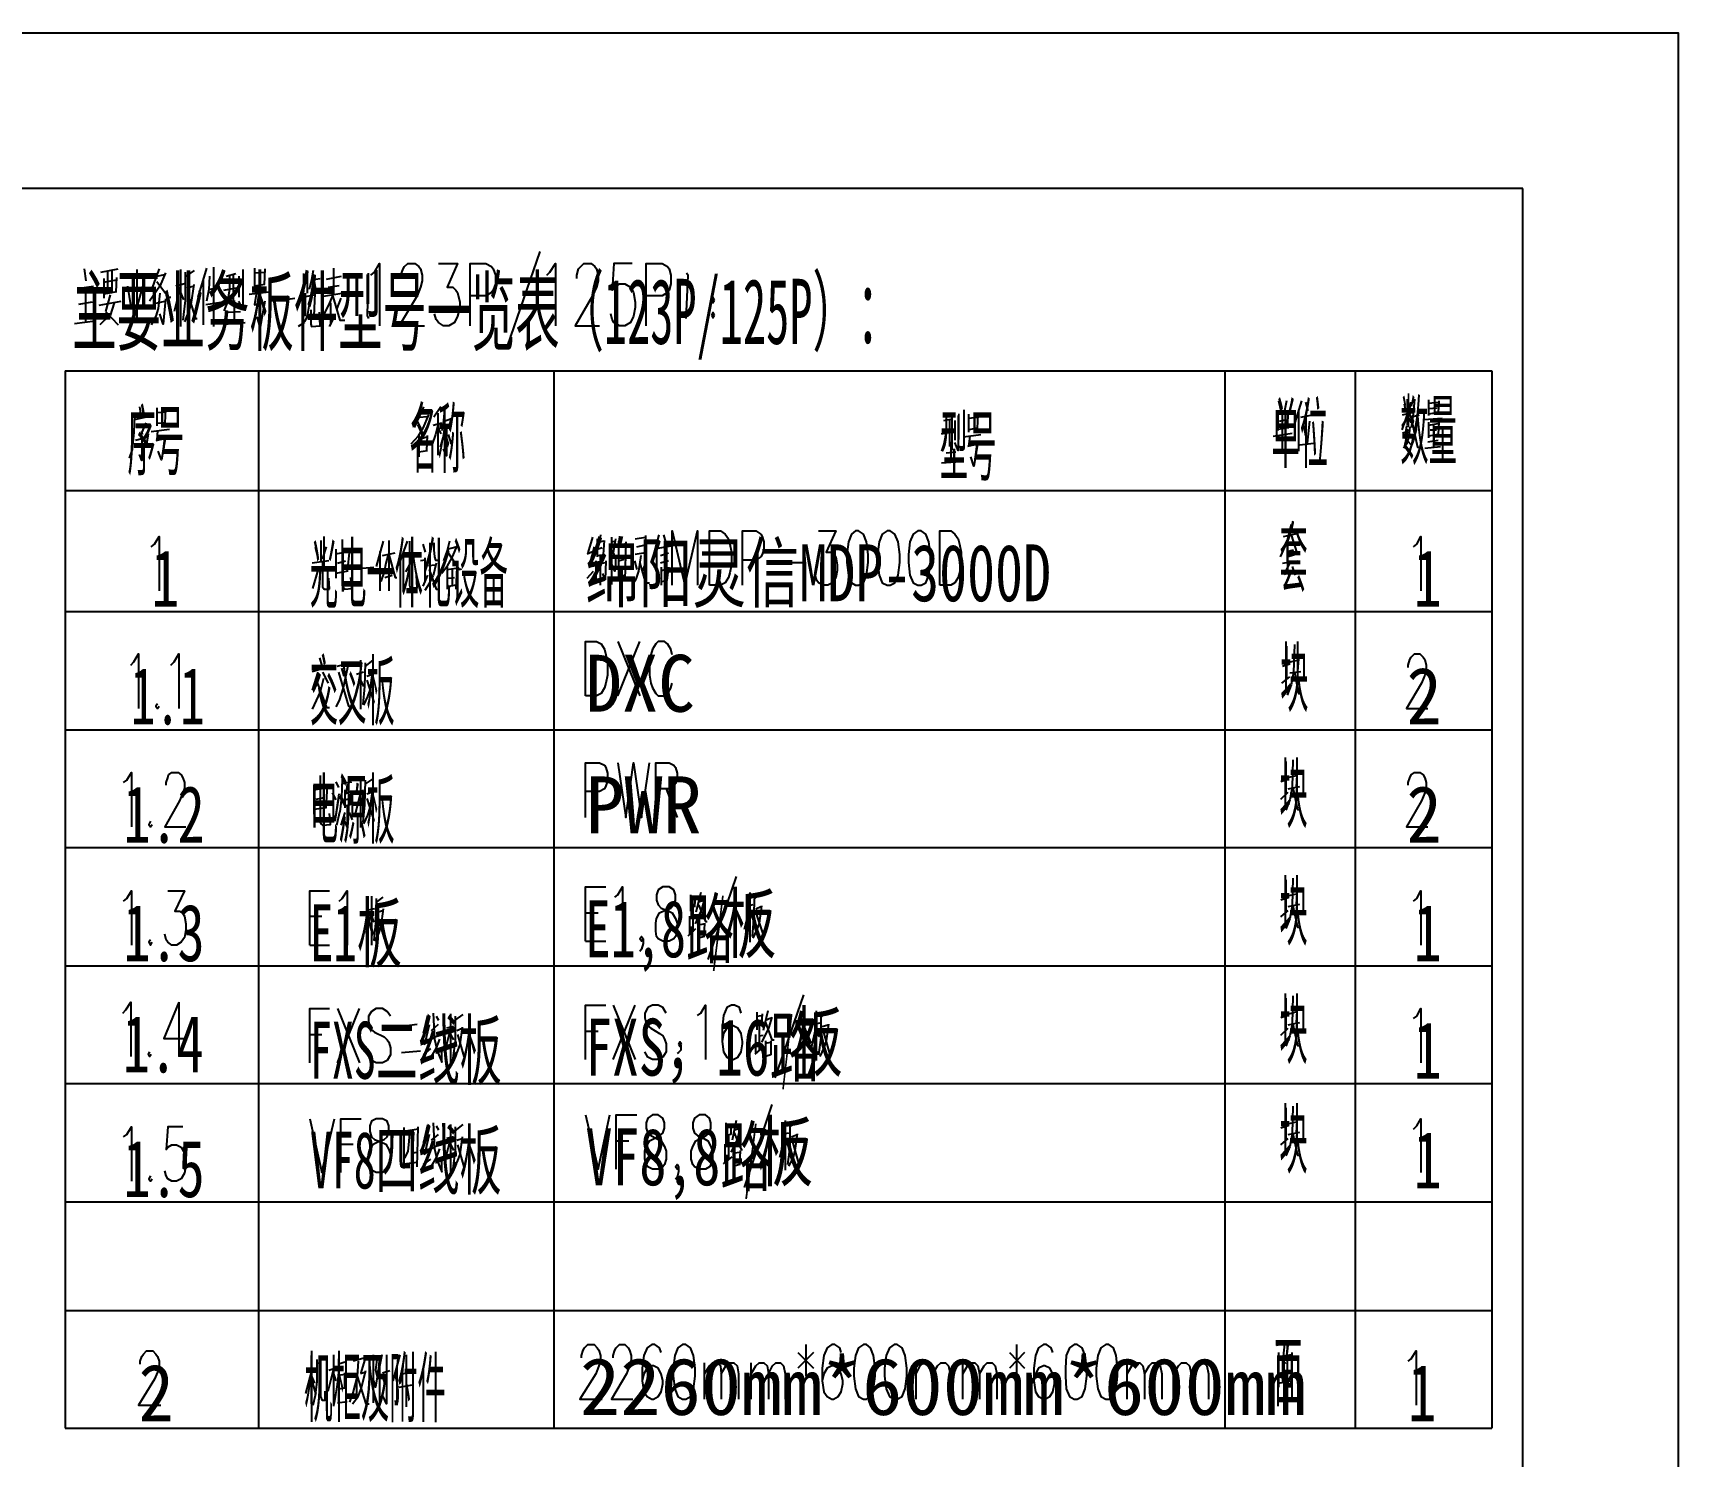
# Model space of a CAD drawing. Header units: metres. Extents: x 17 to 1264, y 17 to 859.
# Drawn here: x 907.4 to 1207.4, y 599.1 to 858.8 of the extents above; entities that cross this region are included whole.
import ezdxf

# ---------------------------------------------------------------- set-up
doc = ezdxf.new("R2010")
doc.units = ezdxf.units.M
for name, color, linetype in [('LINES', 7, 'Continuous'), ('POLYLINES', 4, 'Continuous'), ('RECTS', 7, 'Continuous'), ('TEXTS', 3, 'Continuous')]:
    doc.layers.add(name, color=color, linetype=linetype)

msp = doc.modelspace()

# ---------------------------------------------------------------- linework, layer by layer
at = {"layer": 'LINES'}
for p, q in [((1179.14, 830.45), (87.76, 830.45)), ((1179.14, 45.22), (1179.14, 830.45)), ((999.79, 818.93), (993.88, 801.65)), ((916.7, 815.76), (916.99, 813.6)), ((919.72, 815.18), (922.89, 815.76)), ((920.3, 814.03), (920.3, 810.43)), ((920.3, 813.31), (922.6, 813.74)), ((921.02, 811.3), (921.02, 815.33)), ((921.74, 815.47), (921.74, 811.44)), ((922.6, 814.18), (922.46, 811.58)), ((925.63, 814.9), (925.63, 806.4)), ((926.35, 806.54), (926.35, 815.62)), ((929.95, 814.46), (931.39, 814.75)), ((934.27, 815.62), (934.27, 805.25)), ((935.13, 814.32), (936.86, 815.47)), ((939.02, 815.9), (937.43, 810.58)), ((938.44, 813.74), (938.44, 805.54)), ((940.31, 816.05), (940.31, 805.25)), ((942.62, 814.46), (944.35, 814.9)), ((943.91, 814.75), (943.91, 809.28)), ((944.92, 814.46), (944.92, 810.58)), ((947.8, 815.9), (947.8, 812.16)), ((947.8, 815.04), (949.53, 815.18)), ((949.67, 815.76), (949.53, 812.88)), ((956.73, 814.9), (956.73, 811.58)), ((957.45, 811.3), (957.45, 815.47)), ((958.17, 813.74), (959.75, 814.03)), ((958.6, 813.89), (958.89, 812.02)), ((960.91, 813.89), (963.64, 814.46)), ((962.2, 815.9), (962.2, 811.15)), ((915.4, 812.16), (918.43, 812.59)), ((916.99, 805.97), (916.99, 812.45)), ((922.6, 811.58), (920.3, 811.15)), ((921.45, 811.01), (920.59, 807.98)), ((924.62, 812.59), (925.19, 808.85)), ((926.35, 808.85), (927.5, 812.88)), ((934.27, 812.59), (933.11, 807.98)), ((934.99, 813.02), (933.4, 812.59)), ((934.27, 811.44), (934.84, 810.14)), ((935.42, 812.3), (936.57, 812.59)), ((939.45, 812.02), (941.32, 812.45)), ((942.19, 811.87), (944.49, 812.3)), ((946.79, 811.15), (950.39, 811.58)), ((949.67, 812.88), (947.8, 812.59)), ((948.09, 811.15), (947.8, 809.28)), ((951.26, 809.86), (955.15, 810.43)), ((957.02, 811.3), (957.02, 807.12)), ((957.02, 810.72), (958.75, 811.01)), ((958.75, 811.3), (958.6, 807.12)), ((964.07, 811.3), (960.33, 810.72)), ((961.19, 812.45), (963.21, 812.74)), ((963.5, 810.43), (962.78, 808.56)), ((1031.47, 810.29), (1031.47, 810)), ((918.14, 809.71), (915.69, 809.28)), ((919.43, 809.14), (923.47, 809.86)), ((921.31, 807.26), (919.58, 805.54)), ((920.59, 807.98), (922.89, 805.54)), ((922.17, 809.57), (921.45, 807.26)), ((929.51, 809.42), (931.39, 809.86)), ((938.87, 809.28), (941.61, 809.71)), ((943.05, 807.84), (945.21, 807.98)), ((944.06, 810), (944.06, 805.97)), ((949.67, 809.57), (947.66, 809.14)), ((957.45, 807.26), (956.87, 806.11)), ((957.45, 807.12), (957.88, 809.71)), ((961.48, 805.25), (962.49, 807.26)), ((961.63, 809.57), (961.63, 805.54)), ((1031.32, 810), (1031.47, 810)), ((1031.32, 807.26), (1031.47, 807.26)), ((1031.47, 810), (1031.47, 809.86)), ((1031.47, 807.55), (1031.47, 807.26)), ((1031.47, 807.26), (1031.47, 807.12)), ((914.97, 805.82), (918.71, 806.26)), ((924.04, 806.11), (927.93, 806.54)), ((942.19, 805.68), (946.07, 805.97)), ((956.87, 805.97), (955.72, 805.25)), ((913.24, 797.18), (913.24, 604.22)), ((913.24, 797.18), (1173.45, 797.18)), ((948.52, 797.18), (948.52, 604.22)), ((1002.38, 797.18), (1002.38, 604.22)), ((1124.78, 797.18), (1124.78, 604.22)), ((1148.54, 797.18), (1148.54, 604.22)), ((1173.45, 797.18), (1173.45, 604.22)), ((926.78, 790.56), (927.07, 788.98)), ((929.95, 790.42), (929.95, 787.1)), ((929.95, 789.55), (931.53, 789.7)), ((931.53, 790.13), (931.39, 787.68)), ((978.62, 790.56), (976.89, 786.82)), ((981.79, 790.56), (980.49, 788.69)), ((981.21, 789.41), (981.21, 781.78)), ((1077.98, 789.26), (1077.98, 785.95)), ((1134.43, 789.84), (1134.43, 786.24)), ((1136.3, 789.55), (1134.43, 789.26)), ((1134.57, 791.71), (1135, 789.84)), ((1135.29, 782.5), (1135.29, 789.41)), ((1136.01, 791.71), (1135.58, 789.55)), ((1136.3, 789.84), (1136.15, 786.82)), ((1138.75, 791.71), (1137.31, 786.96)), ((1138.17, 789.84), (1138.17, 782.5)), ((1139.47, 791.42), (1139.9, 789.84)), ((1158.04, 789.26), (1157.03, 786.38)), ((1157.18, 789.12), (1158.91, 789.55)), ((1157.47, 791.14), (1157.75, 789.7)), ((1158.04, 792), (1158.04, 787.25)), ((1158.62, 791.42), (1158.33, 789.41)), ((1161.93, 791.86), (1161.93, 788.98)), ((1161.93, 791.28), (1163.66, 791.42)), ((1161.93, 790.27), (1163.51, 790.42)), ((1163.66, 789.55), (1161.93, 789.26)), ((1163.8, 791.71), (1163.66, 789.55)), ((925.91, 788.26), (928.36, 788.83)), ((927.64, 787.39), (926.49, 787.1)), ((927.93, 787.68), (927.21, 785.95)), ((928.94, 786.1), (932.25, 786.53)), ((931.53, 787.68), (929.95, 787.54)), ((930.09, 786.24), (929.95, 784.51)), ((977.47, 787.97), (978.04, 786.67)), ((977.9, 788.69), (979.19, 788.83)), ((980.35, 787.25), (981.93, 787.68)), ((981.21, 786.82), (981.79, 785.66)), ((982.36, 787.97), (983.51, 788.4)), ((983.66, 788.54), (983.23, 786.96)), ((1073.51, 788.11), (1075.1, 788.4)), ((1074.52, 788.26), (1074.52, 783.36)), ((1075.53, 788.11), (1075.53, 784.51)), ((1077.98, 788.54), (1079.56, 788.69)), ((1079.71, 786.67), (1077.98, 786.38)), ((1079.71, 789.12), (1079.56, 786.67)), ((1134.43, 786.53), (1136.44, 786.82)), ((1134.71, 787.97), (1136.01, 788.26)), ((1138.6, 788.69), (1140.76, 789.12)), ((1139.03, 787.68), (1139.47, 785.38)), ((1140.19, 787.97), (1139.75, 783.94)), ((1157.18, 785.81), (1158.47, 786.38)), ((1158.04, 788.98), (1158.76, 787.68)), ((1159.05, 788.83), (1160.2, 789.12)), ((1161.07, 788.26), (1164.38, 788.54)), ((1161.93, 787.82), (1161.93, 784.94)), ((1161.93, 787.25), (1163.66, 787.54)), ((1162.22, 786.38), (1163.37, 786.38)), ((1162.79, 787.39), (1162.79, 783.22)), ((1163.8, 787.82), (1163.66, 785.52)), ((926.06, 784.51), (928.36, 785.09)), ((927.07, 786.1), (927.35, 785.52)), ((928.36, 785.66), (928.07, 783.79)), ((931.53, 784.8), (929.8, 784.37)), ((977.61, 785.23), (976.31, 783.79)), ((977.75, 785.38), (977.75, 781.49)), ((977.75, 784.66), (979.19, 785.09)), ((979.19, 782.64), (979.34, 785.38)), ((982.36, 785.81), (981.64, 783.22)), ((983.08, 785.52), (983.66, 783.79)), ((1073.08, 785.66), (1075.24, 786.1)), ((1074.81, 784.22), (1074.81, 780.48)), ((1077.11, 785.09), (1080.28, 785.52)), ((1079.71, 783.79), (1077.83, 783.36)), ((1078.27, 785.23), (1077.98, 783.36)), ((1133.56, 785.23), (1137.02, 785.81)), ((1138.46, 783.65), (1140.91, 783.94)), ((1161.21, 783.07), (1164.09, 783.36)), ((1161.79, 784.22), (1163.66, 784.51)), ((1163.66, 785.52), (1161.93, 785.23)), ((977.75, 782.35), (979.34, 782.64)), ((1073.08, 780.34), (1076.54, 780.62)), ((1073.95, 782.21), (1075.67, 782.35)), ((913.24, 775.3), (1173.45, 775.3)), ((959.9, 766.22), (959.9, 762.34)), ((971.27, 766.08), (969.98, 761.47)), ((972.28, 766.22), (972.28, 757.01)), ((975.59, 766.08), (974.01, 761.62)), ((978.47, 765.5), (978.91, 764.06)), ((979.77, 765.79), (979.77, 763.92)), ((979.77, 765.36), (980.49, 765.5)), ((983.37, 766.08), (982.94, 764.35)), ((1009.43, 766.8), (1008.57, 763.92)), ((1010.3, 766.51), (1010.3, 763.2)), ((1011.45, 766.08), (1010.3, 765.79)), ((1010.87, 767.23), (1010.73, 765.94)), ((1011.45, 763.63), (1011.59, 766.22)), ((1012.89, 766.8), (1012.89, 758.16)), ((1012.89, 765.94), (1013.47, 766.08)), ((1014.19, 766.08), (1014.19, 758.74)), ((1014.19, 765.22), (1015.48, 765.65)), ((1015.48, 765.94), (1015.34, 758.88)), ((1017.21, 766.51), (1019.08, 766.8)), ((1017.5, 765.07), (1018.79, 765.36)), ((1019.08, 767.09), (1018.94, 763.92)), ((1021.53, 767.23), (1020.23, 762.48)), ((1021.1, 765.36), (1021.1, 758.02)), ((1021.39, 764.78), (1023.69, 765.22)), ((1022.39, 767.23), (1022.83, 765.5)), ((1135.43, 766.94), (1138.17, 767.52)), ((1136.15, 765.79), (1136.15, 762.19)), ((1136.15, 765.36), (1137.31, 765.65)), ((961.34, 762.48), (958.31, 762.05)), ((959.32, 763.2), (958.89, 764.93)), ((960.19, 762.77), (960.91, 765.07)), ((962.63, 764.64), (962.63, 759.31)), ((962.63, 763.78), (964.94, 764.21)), ((962.92, 762.05), (964.36, 762.48)), ((965.08, 764.5), (964.65, 760.61)), ((970.7, 757.01), (970.7, 764.21)), ((971.13, 763.49), (973.43, 763.92)), ((974.87, 764.21), (974.87, 757.01)), ((977.18, 763.92), (975.31, 760.46)), ((978.91, 762.62), (978.04, 762.48)), ((978.91, 758.74), (978.91, 763.06)), ((982.94, 764.35), (982.22, 762.48)), ((982.94, 764.64), (984.52, 765.07)), ((1008.43, 763.78), (1009.43, 764.21)), ((1009.72, 765.07), (1008.86, 761.76)), ((1010.01, 762.48), (1010.01, 759.02)), ((1010.01, 761.9), (1011.88, 762.19)), ((1010.3, 764.64), (1011.16, 764.93)), ((1010.3, 763.49), (1011.59, 763.63)), ((1010.87, 758.02), (1010.87, 763.49)), ((1011.88, 762.48), (1011.74, 759.02)), ((1014.19, 762.48), (1015.19, 762.77)), ((1017.07, 762.48), (1017.5, 760.9)), ((1019.08, 763.92), (1017.21, 763.63)), ((1019.23, 762.34), (1018.51, 760.61)), ((1021.82, 763.49), (1023.26, 763.92)), ((1023.26, 762.48), (1021.82, 762.05)), ((1042.7, 762.19), (1047.88, 762.19)), ((1135.29, 762.05), (1138.03, 762.48)), ((1136.59, 762.19), (1135.72, 760.32)), ((1136.15, 764.21), (1137.31, 764.5)), ((1136.15, 763.2), (1137.45, 763.63)), ((958.39, 757.44), (959.47, 760.97)), ((961.48, 757.3), (961.34, 759.31)), ((964.79, 760.61), (962.63, 760.18)), ((966.09, 761.04), (969.55, 761.33)), ((971.56, 759.46), (972.86, 759.89)), ((979.34, 759.89), (978.47, 757.87)), ((979.48, 761.62), (980.78, 761.76)), ((980.92, 762.05), (980.35, 759.74)), ((982.94, 761.33), (982.94, 757.3)), ((982.94, 760.9), (984.52, 761.18)), ((983.08, 759.31), (984.23, 759.46)), ((983.8, 761.04), (983.8, 758.02)), ((984.67, 761.33), (984.52, 757.3)), ((1008.43, 759.31), (1009.58, 760.61)), ((1008.71, 761.62), (1009.58, 762.05)), ((1011.74, 758.88), (1011.31, 760.18)), ((1014.19, 759.6), (1015.34, 759.89)), ((1021.96, 761.33), (1021.96, 758.02)), ((1021.96, 760.75), (1023.11, 761.04)), ((1023.26, 761.33), (1022.97, 758.88)), ((1135.58, 760.03), (1137.45, 760.75)), ((1137.02, 761.47), (1137.59, 759.89)), ((984.52, 758.02), (982.94, 757.73)), ((1021.96, 758.74), (1023.11, 758.88)), ((913.24, 753.26), (1173.45, 753.26)), ((1014.04, 737.86), (1018.07, 747.79)), ((1014.04, 747.79), (1018.07, 737.86)), ((959.61, 744.77), (960.04, 743.33)), ((967.1, 744.34), (967.1, 735.41)), ((967.96, 743.18), (969.4, 744.34)), ((1136.01, 746.93), (1136.01, 740.88)), ((1136.73, 744.05), (1138.03, 744.34)), ((1138.17, 744.62), (1138.03, 742.32)), ((958.31, 742.32), (961.34, 743.18)), ((959.32, 742.18), (958.31, 738.86)), ((960.19, 742.18), (961.19, 740.16)), ((964.94, 743.76), (962.78, 743.18)), ((963.64, 742.9), (964.07, 741.46)), ((967.1, 741.74), (966.09, 737.71)), ((967.67, 742.18), (966.38, 741.74)), ((968.25, 741.46), (969.11, 741.74)), ((1135.15, 740.16), (1136.59, 741.31)), ((1136.59, 743.62), (1135.29, 743.18)), ((1136.59, 742.03), (1138.6, 742.32)), ((967.1, 740.74), (967.67, 739.58)), ((913.24, 731.66), (1173.45, 731.66)), ((1135.87, 725.9), (1135.87, 719.86)), ((1136.44, 723.02), (1137.88, 723.31)), ((1137.88, 723.46), (1137.74, 721.15)), ((958.6, 721.58), (958.6, 716.26)), ((958.6, 720.72), (961.05, 721.15)), ((961.05, 721.44), (960.76, 717.41)), ((962.63, 722.16), (963.07, 721.15)), ((963.79, 721.87), (965.51, 722.16)), ((964.22, 720.72), (964.22, 717.41)), ((964.22, 720), (965.23, 720.43)), ((964.65, 721.73), (964.51, 720.29)), ((965.37, 720.58), (965.23, 717.98)), ((967.67, 720.58), (966.38, 720.29)), ((967.1, 722.88), (967.1, 713.81)), ((967.96, 721.73), (969.4, 722.74)), ((968.25, 720), (969.11, 720.29)), ((1022.83, 720.86), (1024.84, 715.68)), ((1136.3, 722.59), (1135, 722.16)), ((1135, 718.99), (1136.3, 720.29)), ((1136.3, 720.86), (1138.46, 721.3)), ((960.91, 717.41), (958.6, 717.12)), ((959.03, 718.99), (960.47, 719.28)), ((961.91, 720.14), (962.63, 718.85)), ((962.49, 714.96), (963.21, 720)), ((962.49, 714.96), (963.21, 719.57)), ((964.22, 718.85), (965.08, 719.14)), ((965.23, 717.98), (964.22, 717.7)), ((967.1, 720.14), (966.09, 716.11)), ((967.1, 719.28), (967.67, 718.13)), ((962.2, 715.97), (962.49, 715.25)), ((962.78, 714.24), (963.35, 716.69)), ((964.22, 716.54), (963.5, 714.24)), ((965.66, 715.25), (965.08, 716.54)), ((913.24, 710.21), (1173.45, 710.21)), ((1035.64, 704.88), (1030.46, 689.76)), ((1135.87, 704.3), (1135.87, 698.26)), ((969.11, 701.28), (969.11, 692.35)), ((969.98, 700.13), (971.27, 701.14)), ((1027.29, 701.57), (1027.29, 698.54)), ((1027.29, 700.85), (1028.15, 701.14)), ((1028.15, 699.41), (1027.29, 699.26)), ((1027.72, 699.41), (1027.72, 694.8)), ((1028.15, 701.42), (1028.01, 699.41)), ((1029.16, 702), (1028.3, 698.4)), ((1028.73, 700.27), (1029.74, 700.56)), ((1029.88, 700.85), (1029.16, 698.4)), ((1038.09, 699.26), (1037.08, 695.23)), ((1038.67, 699.7), (1037.37, 699.41)), ((1038.09, 702), (1038.09, 692.93)), ((1038.95, 700.85), (1040.39, 701.86)), ((1039.24, 698.98), (1040.11, 699.41)), ((1136.3, 700.99), (1135, 700.56)), ((1136.3, 699.41), (1138.46, 699.84)), ((1136.44, 701.42), (1137.88, 701.71)), ((1137.88, 702), (1137.74, 699.7)), ((957.88, 697.68), (960.04, 697.68)), ((969.11, 698.54), (968.11, 694.51)), ((969.69, 698.98), (968.25, 698.69)), ((969.11, 697.68), (969.55, 696.53)), ((970.12, 698.4), (971.13, 698.69)), ((1008.14, 698.26), (1010.44, 698.26)), ((1027.15, 694.22), (1027.15, 697.68)), ((1027.72, 697.25), (1028.3, 697.54)), ((1029.16, 698.54), (1028.15, 696.24)), ((1028.73, 696.38), (1028.73, 693.22)), ((1028.73, 696.1), (1029.74, 696.24)), ((1029.88, 696.38), (1029.74, 693.94)), ((1038.09, 698.26), (1038.67, 697.1)), ((1135, 697.54), (1136.3, 698.69)), ((1026.86, 694.08), (1028.3, 695.38)), ((1029.88, 693.94), (1028.73, 693.65)), ((957.88, 692.35), (961.48, 692.35)), ((1008.14, 693.07), (1011.88, 693.07)), ((913.24, 688.61), (1173.45, 688.61)), ((933.98, 681.98), (933.98, 672.05)), ((1013.18, 671.47), (1017.21, 681.41)), ((1013.18, 681.41), (1017.21, 671.47)), ((1047.88, 683.28), (1042.7, 668.16)), ((1135.87, 682.7), (1135.87, 676.8)), ((962.92, 670.9), (966.95, 680.83)), ((962.92, 680.83), (966.95, 670.9)), ((979.34, 679.54), (978.62, 676.51)), ((980.92, 679.39), (981.35, 678.67)), ((983.51, 679.82), (983.51, 670.75)), ((984.38, 678.67), (985.82, 679.68)), ((1039.39, 680.11), (1039.39, 676.94)), ((1039.39, 679.39), (1040.25, 679.54)), ((1040.39, 679.82), (1040.25, 677.95)), ((1041.4, 680.4), (1040.54, 676.8)), ((1040.97, 678.67), (1041.98, 679.1)), ((1042.12, 679.25), (1041.4, 676.8)), ((1050.19, 680.4), (1050.19, 671.33)), ((1051.05, 679.25), (1052.49, 680.26)), ((1136.3, 679.54), (1135, 679.1)), ((1136.3, 677.81), (1138.46, 678.24)), ((1136.44, 679.82), (1137.88, 680.26)), ((1137.88, 680.4), (1137.74, 678.1)), ((957.88, 676.08), (960.04, 676.08)), ((975.16, 677.66), (977.47, 677.95)), ((978.47, 676.37), (979.48, 676.94)), ((979.63, 677.81), (978.76, 674.21)), ((979.91, 675.22), (981.5, 676.08)), ((980.06, 676.8), (981.35, 677.95)), ((983.51, 677.09), (982.51, 673.06)), ((984.09, 677.52), (982.79, 677.23)), ((983.51, 676.08), (984.09, 675.07)), ((984.67, 676.8), (985.67, 677.23)), ((1008.14, 676.66), (1010.44, 676.66)), ((1039.24, 672.77), (1039.24, 676.08)), ((1040.39, 677.95), (1039.39, 677.66)), ((1039.82, 677.81), (1039.82, 673.2)), ((1039.82, 675.79), (1040.54, 675.94)), ((1041.4, 676.94), (1040.25, 674.64)), ((1050.19, 677.66), (1049.32, 673.63)), ((1050.91, 678.1), (1049.47, 677.81)), ((1050.19, 676.8), (1050.76, 675.65)), ((1051.34, 677.52), (1052.35, 677.81)), ((1135, 675.94), (1136.3, 677.23)), ((974.59, 672.77), (978.04, 673.06)), ((979.77, 674.93), (978.62, 674.21)), ((978.62, 672.34), (979.91, 673.49)), ((1025.27, 674.35), (1025.42, 674.35)), ((1025.42, 674.5), (1025.42, 674.35)), ((1025.42, 674.35), (1025.42, 674.06)), ((1039.1, 672.48), (1040.54, 673.78)), ((1040.97, 674.93), (1040.97, 671.62)), ((1040.97, 674.5), (1041.98, 674.64)), ((1041.98, 672.34), (1040.97, 672.05)), ((1041.98, 674.93), (1041.98, 672.34)), ((913.24, 667.15), (1173.45, 667.15)), ((1042.12, 663.26), (1037.08, 648.14)), ((1035.64, 660.38), (1034.92, 656.78)), ((1044.57, 660.38), (1044.57, 651.31)), ((1045.43, 659.23), (1046.87, 660.24)), ((1135.87, 662.69), (1135.87, 656.78)), ((1137.88, 660.38), (1137.74, 658.08)), ((975.02, 659.09), (975.02, 651.6)), ((977.61, 658.8), (975.02, 658.37)), ((977.47, 651.89), (977.61, 659.23)), ((979.34, 659.52), (978.62, 656.35)), ((979.63, 657.79), (978.76, 654.19)), ((980.06, 656.78), (981.35, 657.79)), ((980.92, 659.38), (981.35, 658.66)), ((984.09, 657.36), (982.79, 657.07)), ((983.51, 659.66), (983.51, 650.74)), ((984.38, 658.51), (985.82, 659.66)), ((1033.77, 659.95), (1033.77, 656.93)), ((1033.77, 659.23), (1034.63, 659.52)), ((1034.63, 657.79), (1033.77, 657.65)), ((1034.2, 657.79), (1034.2, 653.18)), ((1034.63, 659.81), (1034.63, 657.79)), ((1035.35, 658.66), (1036.36, 658.94)), ((1036.36, 659.23), (1035.79, 656.78)), ((1044.57, 657.65), (1043.56, 653.62)), ((1045.15, 658.08), (1043.85, 657.79)), ((1045.72, 657.36), (1046.73, 657.79)), ((1136.3, 659.38), (1135, 658.94)), ((1136.3, 657.79), (1138.46, 658.22)), ((1136.44, 659.81), (1137.88, 660.1)), ((963.5, 656.06), (965.8, 656.06)), ((978.47, 656.35), (979.48, 656.93)), ((979.77, 654.91), (978.62, 654.19)), ((979.91, 655.2), (981.5, 656.06)), ((983.51, 657.07), (982.51, 653.04)), ((983.51, 656.06), (984.09, 654.91)), ((984.67, 656.78), (985.67, 657.07)), ((1013.75, 656.64), (1016.06, 656.64)), ((1033.63, 652.61), (1033.63, 656.06)), ((1034.2, 655.63), (1034.92, 655.92)), ((1035.79, 656.93), (1034.63, 654.62)), ((1035.21, 654.91), (1035.21, 651.6)), ((1035.21, 654.48), (1036.36, 654.62)), ((1036.36, 654.91), (1036.22, 652.32)), ((1044.57, 656.64), (1045.15, 655.63)), ((1135, 655.92), (1136.3, 657.07)), ((975.02, 652.46), (977.47, 652.75)), ((978.62, 652.32), (979.91, 653.33)), ((1033.34, 652.46), (1034.92, 653.76)), ((1036.36, 652.32), (1035.21, 652.03)), ((913.24, 645.55), (1173.45, 645.55)), ((913.24, 625.68), (1173.45, 625.68)), ((1048.31, 619.49), (1048.31, 613.73)), ((1086.76, 619.49), (1086.76, 613.73)), ((1137.31, 619.92), (1134.14, 619.34)), ((1135.43, 617.33), (1135.72, 619.63)), ((958.17, 608.69), (958.17, 617.47)), ((959.9, 616.18), (959.18, 616.03)), ((962.63, 615.17), (961.34, 614.74)), ((962.2, 617.62), (962.2, 608.26)), ((963.07, 616.9), (963.07, 608.83)), ((964.51, 616.32), (963.07, 615.89)), ((967.96, 617.04), (965.8, 616.46)), ((967.24, 614.3), (968.11, 617.18)), ((969.4, 617.62), (969.4, 608.83)), ((969.4, 616.9), (970.12, 617.04)), ((970.12, 617.18), (969.83, 614.88)), ((970.55, 615.46), (970.55, 608.54)), ((974.3, 617.62), (973, 612.86)), ((973.72, 615.6), (973.72, 608.4)), ((975.45, 617.62), (975.45, 608.11)), ((1029.88, 609.55), (1029.88, 616.18)), ((1038.38, 609.55), (1038.38, 616.18)), ((1046.87, 618.05), (1049.75, 615.17)), ((1049.75, 618.05), (1046.87, 615.17)), ((1068.47, 609.55), (1068.47, 616.18)), ((1076.97, 609.55), (1076.97, 616.18)), ((1085.47, 618.05), (1088.2, 615.17)), ((1088.2, 618.05), (1085.47, 615.17)), ((1106.92, 609.55), (1106.92, 616.18)), ((1115.42, 609.55), (1115.42, 616.18)), ((1134.57, 618.05), (1134.57, 611.71)), ((1136.87, 617.62), (1134.57, 617.18)), ((1135.29, 617.33), (1135.29, 612.58)), ((1135.87, 616.18), (1135.29, 615.89)), ((1136.15, 617.33), (1136.15, 612.72)), ((1136.87, 611.86), (1137.02, 618.05)), ((957.16, 610.56), (958.17, 614.45)), ((958.89, 614.88), (957.31, 614.45)), ((958.75, 612.43), (958.17, 613.87)), ((961.19, 610.99), (962.2, 614.88)), ((962.2, 614.16), (962.63, 612.86)), ((964.22, 614.02), (963.07, 613.87)), ((964.22, 611.57), (964.22, 614.3)), ((968.11, 614.45), (967.1, 614.16)), ((971.13, 614.3), (972.43, 614.74)), ((971.13, 613.58), (971.56, 612.29)), ((974.73, 614.16), (976.31, 614.45)), ((1134.57, 612.43), (1136.87, 612.86)), ((1135.29, 614.45), (1135.87, 614.74)), ((963.07, 611.42), (964.22, 611.57)), ((965.66, 610.56), (965.08, 608.98)), ((974.15, 611.71), (976.6, 612.14)), ((962.92, 608.83), (964.65, 609.12)), ((913.24, 604.22), (1173.45, 604.22))]:
    msp.add_line(p, q, dxfattribs=at)
at = {"layer": 'POLYLINES'}
for points in [[(968.97, 814.61), (969.69, 815.18), (970.55, 816.77), (970.55, 805.39)], [(974.44, 814.03), (974.44, 814.61), (974.87, 815.76), (975.16, 816.19), (975.74, 816.77), (977.03, 816.77), (977.75, 816.19), (978.04, 815.76), (978.33, 814.61), (978.33, 813.6), (978.04, 812.45), (977.47, 810.86), (974.15, 805.39), (978.76, 805.39)], [(981.35, 816.77), (984.81, 816.77), (982.94, 812.45), (983.95, 812.45), (984.52, 811.87), (984.81, 811.44), (985.24, 809.71), (985.24, 808.7), (984.81, 807.12), (984.23, 805.97), (983.23, 805.39), (982.22, 805.39), (981.35, 805.97), (980.92, 806.54), (980.63, 807.55)], [(987.11, 805.39), (987.11, 816.77), (989.99, 816.77), (991, 816.19), (991.29, 815.76), (991.72, 814.61), (991.72, 813.02), (991.29, 811.87), (991, 811.44), (989.99, 810.86), (987.11, 810.86)], [(1001.08, 814.61), (1001.66, 815.18), (1002.67, 816.77), (1002.67, 805.39)], [(1006.55, 814.03), (1006.55, 814.61), (1006.84, 815.76), (1007.27, 816.19), (1007.85, 816.77), (1009.15, 816.77), (1009.87, 816.19), (1010.15, 815.76), (1010.44, 814.61), (1010.44, 813.6), (1010.15, 812.45), (1009.43, 810.86), (1006.27, 805.39), (1010.73, 805.39)], [(1016.63, 816.77), (1013.32, 816.77), (1013.03, 811.87), (1013.32, 812.45), (1014.33, 813.02), (1015.34, 813.02), (1016.35, 812.45), (1016.92, 811.44), (1017.21, 809.71), (1017.21, 808.7), (1016.92, 807.12), (1016.35, 805.97), (1015.34, 805.39), (1014.33, 805.39), (1013.32, 805.97), (1013.03, 806.54), (1012.75, 807.55)], [(1019.23, 805.39), (1019.23, 816.77), (1022.11, 816.77), (1023.11, 816.19), (1023.4, 815.76), (1023.69, 814.61), (1023.69, 813.02), (1023.4, 811.87), (1023.11, 811.44), (1022.11, 810.86), (1019.23, 810.86)], [(931.53, 815.04), (930.52, 812.59), (928.65, 809.86)], [(930.38, 815.76), (929.8, 814.18), (929.08, 812.3)], [(929.95, 813.46), (932.11, 810.58), (932.54, 810.58)], [(935.13, 815.18), (935.13, 810), (934.7, 806.4)], [(939.59, 814.46), (939.45, 812.02), (939.02, 809.86)], [(943.19, 814.46), (943.19, 812.02), (942.76, 809.57), (942.19, 808.13)], [(945.64, 815.62), (945.64, 808.42), (944.92, 809.86)], [(958.46, 815.47), (958.17, 813.74), (957.74, 812.02)], [(968.5, 815), (968.3, 807.18), (968.58, 806.73)], [(1026.51, 806.73), (1026.86, 814.54), (1026.59, 815)], [(930.52, 811.3), (930.23, 808.56), (929.8, 807.12), (928.94, 805.54)], [(931.53, 810.29), (931.1, 805.68), (930.52, 807.55)], [(936.71, 812.88), (936.14, 809.28), (935.71, 807.98), (934.99, 806.11)], [(935.56, 811.3), (937, 806.69), (937.29, 806.69)], [(962.06, 811.01), (961.34, 809.28), (960.19, 806.98)], [(962.06, 810.72), (963.35, 806.4), (964.22, 806.4)], [(1031.69, 810.04), (1031.4, 810.51), (1031.12, 810.04)], [(1031.62, 810.04), (1031.4, 810.39), (1031.19, 810.04)], [(949.67, 809.86), (948.81, 805.1), (948.23, 806.98)], [(958.03, 808.27), (958.03, 805.68), (958.17, 805.25), (959.75, 805.39), (959.61, 807.84)], [(1031.12, 810.04), (1031.4, 809.57), (1031.69, 810.04)], [(1031.69, 807.32), (1031.4, 807.8), (1031.12, 807.32)], [(1031.12, 807.32), (1031.4, 806.85), (1031.69, 807.32)], [(1031.19, 810.04), (1031.4, 809.69), (1031.62, 810.04)], [(1031.62, 807.32), (1031.4, 807.68), (1031.19, 807.32)], [(1031.19, 807.32), (1031.4, 806.97), (1031.62, 807.32)], [(982.51, 790.85), (982.22, 788.11), (981.93, 786.24)], [(1159.34, 792), (1159.19, 789.98), (1159.05, 788.83), (1158.76, 786.82)], [(925.91, 789.12), (925.77, 785.95), (925.48, 782.78), (924.91, 781.2)], [(979.48, 789.12), (978.47, 786.67), (977.61, 785.23)], [(981.21, 787.25), (980.78, 785.52), (980.2, 783.79)], [(982.79, 787.39), (982.79, 781.63), (982.22, 782.93)], [(1073.95, 788.11), (1073.95, 785.95), (1073.51, 783.79), (1073.08, 782.5)], [(1076.11, 788.98), (1076.11, 782.64), (1075.53, 784.08)], [(1158.47, 786.96), (1158.33, 785.09), (1157.9, 783.79), (1157.32, 783.07)], [(1157.9, 787.1), (1157.61, 784.94), (1158.62, 783.79)], [(1159.77, 788.98), (1159.63, 786.38), (1159.19, 784.51), (1158.47, 782.78)], [(1158.91, 787.68), (1159.91, 783.22), (1160.49, 783.22)], [(927.21, 784.8), (927.21, 780.77), (926.78, 781.92)], [(931.53, 785.09), (930.81, 780.91), (930.23, 782.5)], [(1079.71, 784.08), (1078.99, 779.76), (1078.41, 781.49)], [(1136.87, 769.1), (1136.01, 765.79), (1134.86, 763.2)], [(928.94, 765.07), (929.51, 765.5), (930.38, 766.94), (930.38, 757.01)], [(963.79, 766.37), (963.79, 758.45), (963.79, 758.02), (963.93, 757.73), (964.22, 757.3), (965.51, 757.44), (965.37, 759.46)], [(976.03, 766.08), (976.03, 758.02), (976.17, 757.58), (977.47, 757.58), (977.32, 759.89)], [(980.49, 765.79), (980.49, 764.5), (980.63, 763.2), (980.78, 762.62), (981.35, 762.62)], [(984.67, 765.22), (983.8, 763.2), (982.79, 761.33), (981.93, 760.18)], [(1013.61, 766.51), (1013.18, 763.92), (1013.61, 762.91), (1013.61, 761.62), (1013.47, 760.61), (1013.03, 761.76)], [(1023.98, 758.02), (1023.98, 767.95), (1026.28, 758.02), (1028.59, 767.95), (1028.59, 758.02)], [(1030.75, 758.02), (1030.75, 767.95), (1032.76, 767.95), (1033.63, 767.38), (1034.2, 766.51), (1034.49, 765.5), (1034.78, 764.06), (1034.78, 761.76), (1034.49, 760.32), (1034.2, 759.46), (1033.63, 758.45), (1032.76, 758.02), (1030.75, 758.02)], [(1036.79, 758.02), (1036.79, 767.95), (1039.24, 767.95), (1040.11, 767.38), (1040.39, 766.94), (1040.68, 765.94), (1040.68, 764.64), (1040.39, 763.63), (1040.11, 763.2), (1039.24, 762.62), (1036.79, 762.62)], [(1050.62, 767.95), (1053.79, 767.95), (1052.06, 764.06), (1052.92, 764.06), (1053.5, 763.63), (1053.79, 763.2), (1054.07, 761.76), (1054.07, 760.75), (1053.79, 759.46), (1053.21, 758.45), (1052.35, 758.02), (1051.48, 758.02), (1050.62, 758.45), (1050.33, 758.88), (1050.04, 759.89)], [(1057.39, 767.95), (1056.67, 767.38), (1056.09, 765.94), (1055.8, 763.63), (1055.8, 762.19), (1056.09, 759.89), (1056.67, 758.45), (1057.39, 758.02), (1057.96, 758.02), (1058.83, 758.45), (1059.4, 759.89), (1059.69, 762.19), (1059.69, 763.63), (1059.4, 765.94), (1058.83, 767.38), (1057.96, 767.95), (1057.39, 767.95)], [(1063.15, 767.95), (1062.28, 767.38), (1061.71, 765.94), (1061.42, 763.63), (1061.42, 762.19), (1061.71, 759.89), (1062.28, 758.45), (1063.15, 758.02), (1063.72, 758.02), (1064.59, 758.45), (1065.16, 759.89), (1065.45, 762.19), (1065.45, 763.63), (1065.16, 765.94), (1064.59, 767.38), (1063.72, 767.95), (1063.15, 767.95)], [(1068.76, 767.95), (1067.9, 767.38), (1067.32, 765.94), (1067.03, 763.63), (1067.03, 762.19), (1067.32, 759.89), (1067.9, 758.45), (1068.76, 758.02), (1069.34, 758.02), (1070.2, 758.45), (1070.78, 759.89), (1071.07, 762.19), (1071.07, 763.63), (1070.78, 765.94), (1070.2, 767.38), (1069.34, 767.95), (1068.76, 767.95)], [(1072.79, 758.02), (1072.79, 767.95), (1074.81, 767.95), (1075.53, 767.38), (1076.11, 766.51), (1076.39, 765.5), (1076.68, 764.06), (1076.68, 761.76), (1076.39, 760.32), (1076.11, 759.46), (1075.53, 758.45), (1074.81, 758.02), (1072.79, 758.02)], [(1136.87, 767.23), (1137.88, 763.92), (1138.46, 763.92)], [(1159.19, 765.07), (1159.77, 765.5), (1160.49, 766.94), (1160.49, 757.01)], [(960.19, 762.48), (960.19, 757.73), (960.47, 757.3), (961.48, 757.3)], [(972.14, 763.63), (971.71, 762.05), (971.42, 760.46), (970.84, 758.74)], [(972.28, 763.63), (973.43, 759.46), (973.72, 759.46)], [(979.77, 764.06), (979.63, 762.77), (979.19, 761.62)], [(983.08, 763.92), (985.1, 760.9), (985.53, 761.04)], [(1018.22, 763.49), (1017.79, 760.61), (1017.35, 759.17), (1016.63, 758.02)], [(978.91, 757.15), (979.77, 758.45), (980.35, 759.74)], [(979.63, 760.9), (980.92, 757.3), (981.5, 757.3)], [(1018.07, 762.05), (1019.08, 758.45), (1019.8, 758.45)], [(1008.14, 737.86), (1008.14, 747.79), (1010.15, 747.79), (1011.02, 747.36), (1011.59, 746.35), (1011.88, 745.34), (1012.17, 744.05), (1012.17, 741.6), (1011.88, 740.16), (1011.59, 739.3), (1011.02, 738.29), (1010.15, 737.86), (1008.14, 737.86)], [(1023.98, 745.34), (1023.69, 746.35), (1023.11, 747.36), (1022.54, 747.79), (1021.39, 747.79), (1020.95, 747.36), (1020.38, 746.35), (1020.09, 745.34), (1019.8, 744.05), (1019.8, 741.6), (1020.09, 740.16), (1020.38, 739.3), (1020.95, 738.29), (1021.39, 737.86), (1022.54, 737.86), (1023.11, 738.29), (1023.69, 739.3), (1023.98, 740.16)], [(1137.45, 747.22), (1137.31, 742.18), (1136.87, 739.87), (1136.15, 738)], [(925.19, 743.47), (925.77, 744.05), (926.63, 745.49), (926.63, 735.55)], [(932.54, 743.47), (933.11, 744.05), (933.98, 745.49), (933.98, 735.55)], [(1158.19, 743.04), (1158.19, 743.47), (1158.47, 744.48), (1158.76, 744.91), (1159.34, 745.49), (1160.35, 745.49), (1160.92, 744.91), (1161.21, 744.48), (1161.5, 743.47), (1161.5, 742.61), (1161.21, 741.6), (1160.63, 740.16), (1157.9, 735.55), (1161.79, 735.55)], [(964.94, 743.9), (963.93, 739.3), (963.21, 736.99), (962.63, 735.84)], [(963.07, 742.18), (964.94, 735.98), (965.37, 735.98)], [(967.96, 743.9), (967.82, 739.58), (967.53, 736.27)], [(969.26, 742.03), (968.83, 738.86), (968.39, 737.71), (967.67, 736.13)], [(1137.45, 742.18), (1138.17, 738.29), (1138.75, 738.29)], [(960.33, 741.02), (959.75, 738.58), (958.31, 735.41)], [(959.18, 740.3), (960.91, 735.7), (961.48, 735.7)], [(968.25, 740.74), (969.55, 736.7), (969.69, 736.7)], [(930.09, 736.42), (929.8, 735.98), (930.09, 735.55), (930.38, 735.98)], [(1137.16, 726.19), (1137.02, 721.15), (1136.59, 718.85), (1135.87, 716.98)], [(923.9, 722.02), (924.47, 722.45), (925.34, 723.89), (925.34, 713.95)], [(931.67, 721.58), (931.67, 722.02), (931.96, 722.88), (932.11, 723.46), (932.68, 723.89), (933.83, 723.89), (934.41, 723.46), (934.7, 722.88), (934.99, 722.02), (934.99, 721.01), (934.7, 720.14), (934.12, 718.7), (931.39, 713.95), (935.27, 713.95)], [(959.75, 723.31), (959.75, 715.25), (959.75, 714.82), (959.9, 714.53), (960.19, 714.24), (961.63, 714.38), (961.48, 716.4)], [(1008.14, 715.68), (1008.14, 725.62), (1010.73, 725.62), (1011.59, 725.18), (1011.88, 724.75), (1012.17, 723.74), (1012.17, 722.3), (1011.88, 721.44), (1011.59, 720.86), (1010.73, 720.43), (1008.14, 720.43)], [(1014.04, 725.62), (1015.48, 715.68), (1016.92, 725.62), (1018.36, 715.68), (1019.8, 725.62)], [(1020.95, 715.68), (1020.95, 725.62), (1023.4, 725.62), (1024.27, 725.18), (1024.55, 724.75), (1024.84, 723.74), (1024.84, 722.74), (1024.55, 721.87), (1024.27, 721.44), (1023.4, 720.86), (1020.95, 720.86)], [(1158.19, 721.58), (1158.19, 722.02), (1158.47, 722.88), (1158.76, 723.46), (1159.34, 723.89), (1160.35, 723.89), (1160.92, 723.46), (1161.21, 722.88), (1161.5, 722.02), (1161.5, 721.01), (1161.21, 720.14), (1160.63, 718.7), (1157.9, 713.95), (1161.79, 713.95)], [(963.79, 722.74), (963.64, 719.28), (963.35, 716.69)], [(967.96, 722.45), (967.82, 717.98), (967.53, 714.82)], [(969.26, 720.43), (968.83, 717.41), (968.39, 716.11), (967.67, 714.53)], [(1137.16, 721.15), (1138.03, 717.12), (1138.46, 717.12)], [(964.65, 717.7), (964.65, 713.95), (964.22, 714.96)], [(968.25, 719.14), (969.55, 715.1), (969.69, 715.1)], [(928.79, 714.96), (928.51, 714.38), (928.79, 713.95), (929.08, 714.38)], [(923.9, 700.42), (924.47, 700.85), (925.34, 702.29), (925.34, 692.35)], [(931.96, 702.29), (934.99, 702.29), (933.26, 698.54), (934.12, 698.54), (934.7, 698.11), (934.99, 697.68), (935.27, 696.24), (935.27, 695.23), (934.99, 693.79), (934.41, 692.93), (933.55, 692.35), (932.68, 692.35), (931.96, 692.93), (931.67, 693.36), (931.39, 694.37)], [(957.88, 692.35), (957.88, 702.29), (961.48, 702.29)], [(963.21, 700.42), (963.79, 700.85), (964.65, 702.29), (964.65, 692.35)], [(1008.14, 693.07), (1008.14, 703.01), (1011.88, 703.01)], [(1013.47, 701.14), (1014.04, 701.57), (1014.91, 703.01), (1014.91, 693.07)], [(1022.25, 703.01), (1021.39, 702.43), (1021.1, 701.57), (1021.1, 700.56), (1021.39, 699.7), (1021.96, 699.12), (1023.11, 698.69), (1023.98, 698.26), (1024.55, 697.25), (1024.84, 696.38), (1024.84, 694.94), (1024.55, 693.94), (1024.27, 693.5), (1023.4, 693.07), (1022.25, 693.07), (1021.39, 693.5), (1021.1, 693.94), (1020.95, 694.94), (1020.95, 696.38), (1021.1, 697.25), (1021.67, 698.26), (1022.54, 698.69), (1023.69, 699.12), (1024.27, 699.7), (1024.55, 700.56), (1024.55, 701.57), (1024.27, 702.43), (1023.4, 703.01), (1022.25, 703.01)], [(1137.16, 704.59), (1137.02, 699.55), (1136.59, 697.25), (1135.87, 695.38)], [(1159.19, 700.42), (1159.77, 700.85), (1160.49, 702.29), (1160.49, 692.35)], [(969.98, 700.85), (969.83, 696.38), (969.55, 693.22)], [(1028.73, 699.7), (1030.03, 696.67), (1030.31, 696.67)], [(1038.95, 701.57), (1038.81, 697.1), (1038.52, 693.94)], [(1040.25, 699.55), (1039.82, 696.38), (1039.39, 695.23), (1038.67, 693.65)], [(1137.16, 699.55), (1138.03, 695.66), (1138.46, 695.66)], [(971.27, 698.98), (970.84, 695.81), (970.41, 694.51), (969.69, 693.07)], [(970.27, 697.54), (971.42, 693.5), (971.71, 693.5)], [(1039.24, 698.26), (1040.54, 694.22), (1040.68, 694.22)], [(928.79, 693.36), (928.51, 692.93), (928.79, 692.35), (929.08, 692.93)], [(1018.65, 693.5), (1018.36, 693.07), (1018.07, 693.5), (1018.36, 693.94), (1018.65, 693.5), (1018.65, 692.64), (1018.36, 691.63), (1018.07, 691.2)], [(923.75, 679.97), (924.33, 680.54), (925.19, 681.98), (925.19, 672.05)], [(933.98, 681.98), (931.24, 675.36), (935.42, 675.36)], [(1008.14, 671.47), (1008.14, 681.41), (1011.88, 681.41)], [(1022.83, 679.97), (1022.25, 680.98), (1021.39, 681.41), (1020.38, 681.41), (1019.51, 680.98), (1018.94, 679.97), (1018.94, 679.1), (1019.23, 678.1), (1019.51, 677.66), (1020.09, 677.23), (1021.67, 676.22), (1022.25, 675.79), (1022.54, 675.22), (1022.83, 674.35), (1022.83, 672.91), (1022.25, 671.9), (1021.39, 671.47), (1020.38, 671.47), (1019.51, 671.9), (1018.94, 672.91)], [(1028.59, 679.54), (1029.16, 679.97), (1030.03, 681.41), (1030.03, 671.47)], [(1036.51, 679.97), (1036.22, 680.98), (1035.35, 681.41), (1034.78, 681.41), (1033.91, 680.98), (1033.34, 679.54), (1033.05, 677.23), (1033.05, 674.78), (1033.34, 672.91), (1033.91, 671.9), (1034.78, 671.47), (1035.07, 671.47), (1035.93, 671.9), (1036.51, 672.91), (1036.79, 674.35), (1036.79, 674.78), (1036.51, 676.22), (1035.93, 677.23), (1035.07, 677.66), (1034.78, 677.66), (1033.91, 677.23), (1033.34, 676.22), (1033.05, 674.78)], [(1137.16, 683.14), (1137.02, 677.95), (1136.59, 675.79), (1135.87, 673.92)], [(957.88, 670.9), (957.88, 680.83), (961.48, 680.83)], [(972.57, 679.39), (971.99, 680.26), (971.13, 680.83), (969.98, 680.83), (969.11, 680.26), (968.54, 679.39), (968.54, 678.38), (968.83, 677.52), (969.11, 676.94), (969.69, 676.51), (971.42, 675.65), (971.99, 675.07), (972.28, 674.64), (972.57, 673.63), (972.57, 672.34), (971.99, 671.33), (971.13, 670.9), (969.98, 670.9), (969.11, 671.33), (968.54, 672.34)], [(980.35, 679.97), (980.63, 675.22), (981.07, 673.06)], [(984.38, 679.39), (984.38, 674.93), (983.95, 671.76)], [(1040.97, 678.24), (1042.12, 675.07), (1042.55, 675.07)], [(1051.05, 679.97), (1051.05, 675.5), (1050.62, 672.34)], [(1159.19, 678.96), (1159.77, 679.39), (1160.49, 680.83), (1160.49, 670.9)], [(981.5, 675.22), (980.92, 673.63), (979.77, 671.62)], [(985.67, 677.38), (985.24, 674.21), (984.81, 673.06), (984.09, 671.47)], [(984.81, 676.08), (985.96, 672.05), (986.11, 672.05)], [(1052.49, 677.95), (1052.06, 674.93), (1051.63, 673.63), (1050.91, 672.05)], [(1051.48, 676.66), (1052.63, 672.62), (1052.92, 672.62)], [(1137.16, 677.95), (1138.03, 674.06), (1138.46, 674.06)], [(928.65, 672.91), (928.36, 672.48), (928.65, 672.05), (928.94, 672.48)], [(981.07, 673.06), (981.93, 671.04), (981.93, 673.2)], [(1025.56, 674.21), (1025.56, 673.63), (1025.56, 673.2), (1025.13, 672.77), (1024.84, 672.62)], [(1025.63, 674.29), (1025.38, 674.7), (1025.13, 674.29)], [(1025.13, 674.29), (1025.38, 673.88), (1025.63, 674.29)], [(1025.56, 674.29), (1025.38, 674.6), (1025.19, 674.29)], [(1025.19, 674.29), (1025.38, 673.98), (1025.56, 674.29)], [(957.88, 660.67), (960.04, 650.88), (962.35, 660.67)], [(963.5, 650.88), (963.5, 660.67), (967.24, 660.67)], [(969.98, 660.67), (969.11, 660.24), (968.83, 659.38), (968.83, 658.37), (969.11, 657.36), (969.69, 656.93), (970.84, 656.5), (971.71, 656.06), (972.28, 655.06), (972.57, 654.19), (972.57, 652.75), (972.28, 651.74), (971.99, 651.31), (971.13, 650.88), (969.98, 650.88), (969.11, 651.31), (968.83, 651.74), (968.54, 652.75), (968.54, 654.19), (968.83, 655.06), (969.4, 656.06), (970.27, 656.5), (971.42, 656.93), (971.99, 657.36), (972.28, 658.37), (972.28, 659.38), (971.99, 660.24), (971.13, 660.67), (969.98, 660.67)], [(1008.14, 661.39), (1010.44, 651.46), (1012.6, 661.39)], [(1013.75, 651.46), (1013.75, 661.39), (1017.5, 661.39)], [(1020.38, 661.39), (1019.51, 660.82), (1019.23, 659.95), (1019.23, 658.94), (1019.51, 658.08), (1020.09, 657.65), (1021.1, 657.07), (1021.96, 656.64), (1022.54, 655.63), (1022.83, 654.77), (1022.83, 653.33), (1022.54, 652.32), (1022.25, 651.89), (1021.39, 651.46), (1020.38, 651.46), (1019.51, 651.89), (1019.23, 652.32), (1018.94, 653.33), (1018.94, 654.77), (1019.23, 655.63), (1019.8, 656.64), (1020.67, 657.07), (1021.67, 657.65), (1022.25, 658.08), (1022.54, 658.94), (1022.54, 659.95), (1022.25, 660.82), (1021.39, 661.39), (1020.38, 661.39)], [(1028.87, 661.39), (1028.01, 660.82), (1027.72, 659.95), (1027.72, 658.94), (1028.01, 658.08), (1028.59, 657.65), (1029.74, 657.07), (1030.46, 656.64), (1031.03, 655.63), (1031.32, 654.77), (1031.32, 653.33), (1031.03, 652.32), (1030.75, 651.89), (1030.03, 651.46), (1028.87, 651.46), (1028.01, 651.89), (1027.72, 652.32), (1027.43, 653.33), (1027.43, 654.77), (1027.72, 655.63), (1028.3, 656.64), (1029.16, 657.07), (1030.17, 657.65), (1030.75, 658.08), (1031.03, 658.94), (1031.03, 659.95), (1030.75, 660.82), (1030.03, 661.39), (1028.87, 661.39)], [(1137.16, 662.98), (1137.02, 657.94), (1136.59, 655.63), (1135.87, 653.9)], [(1159.19, 658.8), (1159.77, 659.38), (1160.49, 660.67), (1160.49, 650.88)], [(923.9, 657.36), (924.47, 657.79), (925.34, 659.23), (925.34, 649.3)], [(934.7, 659.23), (931.96, 659.23), (931.67, 655.06), (931.96, 655.49), (932.68, 655.92), (933.55, 655.92), (934.41, 655.49), (934.99, 654.48), (935.27, 653.04), (935.27, 652.18), (934.99, 650.74), (934.41, 649.73), (933.55, 649.3), (932.68, 649.3), (931.96, 649.73), (931.67, 650.3), (931.39, 651.17)], [(976.03, 658.08), (975.88, 655.92), (975.74, 654.77), (975.16, 653.47)], [(976.75, 658.22), (976.6, 654.91), (976.75, 654.48), (977.47, 654.62)], [(980.35, 659.95), (980.63, 655.2), (981.07, 653.04)], [(984.38, 659.23), (984.38, 654.91), (983.95, 651.6)], [(985.67, 657.36), (985.24, 654.19), (984.81, 653.04), (984.09, 651.46)], [(1035.21, 658.22), (1036.51, 655.06), (1036.79, 655.06)], [(1045.43, 659.95), (1045.43, 655.49), (1045, 652.32)], [(1046.73, 657.94), (1046.3, 654.91), (1046.01, 653.62), (1045.15, 652.03)], [(1137.16, 657.94), (1138.03, 654.05), (1138.46, 654.05)], [(981.5, 655.2), (980.92, 653.62), (979.77, 651.6)], [(984.81, 655.92), (985.96, 651.89), (986.11, 651.89)], [(1045.87, 656.64), (1047.02, 652.61), (1047.31, 652.61)], [(981.07, 653.04), (981.93, 651.02), (981.93, 653.04)], [(1025.13, 651.89), (1024.84, 651.46), (1024.55, 651.89), (1024.84, 652.32), (1025.13, 651.89), (1025.13, 651.02), (1024.84, 650.02), (1024.55, 649.58)], [(928.79, 650.3), (928.51, 649.73), (928.79, 649.3), (929.08, 649.73)], [(926.92, 615.89), (926.92, 616.46), (927.21, 617.33), (927.5, 617.76), (928.07, 618.34), (929.23, 618.34), (929.8, 617.76), (930.09, 617.33), (930.38, 616.46), (930.38, 615.46), (930.09, 614.45), (929.51, 613.15), (926.63, 608.4), (930.67, 608.4)], [(1007.42, 617.04), (1007.42, 617.47), (1007.71, 618.48), (1007.99, 618.91), (1008.57, 619.49), (1009.72, 619.49), (1010.3, 618.91), (1010.59, 618.48), (1010.87, 617.47), (1010.87, 616.61), (1010.59, 615.6), (1010.01, 614.16), (1007.13, 609.55), (1011.16, 609.55)], [(1013.18, 617.04), (1013.18, 617.47), (1013.47, 618.48), (1013.75, 618.91), (1014.33, 619.49), (1015.34, 619.49), (1015.91, 618.91), (1016.2, 618.48), (1016.49, 617.47), (1016.49, 616.61), (1016.2, 615.6), (1015.63, 614.16), (1012.89, 609.55), (1016.78, 609.55)], [(1021.96, 618.05), (1021.67, 618.91), (1020.81, 619.49), (1020.23, 619.49), (1019.37, 618.91), (1018.79, 617.47), (1018.51, 615.17), (1018.51, 612.86), (1018.79, 610.85), (1019.37, 609.98), (1020.23, 609.55), (1020.52, 609.55), (1021.39, 609.98), (1021.96, 610.85), (1022.25, 612.29), (1022.25, 612.86), (1021.96, 614.16), (1021.39, 615.17), (1020.52, 615.6), (1020.23, 615.6), (1019.37, 615.17), (1018.79, 614.16), (1018.51, 612.86)], [(1025.85, 619.49), (1024.99, 618.91), (1024.41, 617.47), (1024.12, 615.17), (1024.12, 613.73), (1024.41, 611.42), (1024.99, 609.98), (1025.85, 609.55), (1026.43, 609.55), (1027.29, 609.98), (1027.87, 611.42), (1028.15, 613.73), (1028.15, 615.17), (1027.87, 617.47), (1027.29, 618.91), (1026.43, 619.49), (1025.85, 619.49)], [(1054.79, 618.05), (1054.51, 618.91), (1053.64, 619.49), (1053.07, 619.49), (1052.2, 618.91), (1051.63, 617.47), (1051.34, 615.17), (1051.34, 612.86), (1051.63, 610.85), (1052.2, 609.98), (1053.07, 609.55), (1053.35, 609.55), (1054.22, 609.98), (1054.79, 610.85), (1055.08, 612.29), (1055.08, 612.86), (1054.79, 614.16), (1054.22, 615.17), (1053.35, 615.6), (1053.07, 615.6), (1052.2, 615.17), (1051.63, 614.16), (1051.34, 612.86)], [(1058.83, 619.49), (1057.96, 618.91), (1057.39, 617.47), (1057.1, 615.17), (1057.1, 613.73), (1057.39, 611.42), (1057.96, 609.98), (1058.83, 609.55), (1059.4, 609.55), (1060.12, 609.98), (1060.7, 611.42), (1060.99, 613.73), (1060.99, 615.17), (1060.7, 617.47), (1060.12, 618.91), (1059.4, 619.49), (1058.83, 619.49)], [(1064.44, 619.49), (1063.58, 618.91), (1063, 617.47), (1062.71, 615.17), (1062.71, 613.73), (1063, 611.42), (1063.58, 609.98), (1064.44, 609.55), (1065.02, 609.55), (1065.88, 609.98), (1066.46, 611.42), (1066.75, 613.73), (1066.75, 615.17), (1066.46, 617.47), (1065.88, 618.91), (1065.02, 619.49), (1064.44, 619.49)], [(1093.39, 618.05), (1093.1, 618.91), (1092.23, 619.49), (1091.66, 619.49), (1090.79, 618.91), (1090.22, 617.47), (1089.93, 615.17), (1089.93, 612.86), (1090.22, 610.85), (1090.79, 609.98), (1091.66, 609.55), (1091.95, 609.55), (1092.81, 609.98), (1093.39, 610.85), (1093.67, 612.29), (1093.67, 612.86), (1093.39, 614.16), (1092.81, 615.17), (1091.95, 615.6), (1091.66, 615.6), (1090.79, 615.17), (1090.22, 614.16), (1089.93, 612.86)], [(1097.27, 619.49), (1096.41, 618.91), (1095.83, 617.47), (1095.69, 615.17), (1095.69, 613.73), (1095.83, 611.42), (1096.41, 609.98), (1097.27, 609.55), (1097.85, 609.55), (1098.71, 609.98), (1099.29, 611.42), (1099.58, 613.73), (1099.58, 615.17), (1099.29, 617.47), (1098.71, 618.91), (1097.85, 619.49), (1097.27, 619.49)], [(1103.03, 619.49), (1102.17, 618.91), (1101.59, 617.47), (1101.31, 615.17), (1101.31, 613.73), (1101.59, 611.42), (1102.17, 609.98), (1103.03, 609.55), (1103.61, 609.55), (1104.47, 609.98), (1104.91, 611.42), (1105.19, 613.73), (1105.19, 615.17), (1104.91, 617.47), (1104.47, 618.91), (1103.61, 619.49), (1103.03, 619.49)], [(1158.19, 616.46), (1158.76, 616.9), (1159.63, 618.34), (1159.63, 608.4)], [(958.46, 608.4), (958.89, 610.27), (959.18, 612.72), (959.18, 616.75)], [(960.62, 610.99), (960.62, 609.26), (960.19, 609.26), (959.9, 609.98), (959.9, 616.61)], [(966.67, 616.46), (966.52, 613.73), (965.66, 610.42)], [(970.99, 617.62), (970.55, 615.46), (970.12, 614.3)], [(971.85, 617.62), (971.85, 608.69), (971.27, 609.98)], [(974.87, 616.32), (974.73, 614.16), (974.3, 612.29)], [(1029.88, 614.16), (1030.75, 615.6), (1031.32, 616.18), (1032.19, 616.18), (1032.76, 615.6), (1032.91, 614.16), (1032.91, 609.55)], [(1032.91, 614.16), (1033.77, 615.6), (1034.35, 616.18), (1035.21, 616.18), (1035.79, 615.6), (1036.07, 614.16), (1036.07, 609.55)], [(1038.38, 614.16), (1039.24, 615.6), (1039.82, 616.18), (1040.68, 616.18), (1041.26, 615.6), (1041.55, 614.16), (1041.55, 609.55)], [(1041.55, 614.16), (1042.27, 615.6), (1042.84, 616.18), (1043.71, 616.18), (1044.28, 615.6), (1044.57, 614.16), (1044.57, 609.55)], [(1068.47, 614.16), (1069.19, 615.6), (1069.77, 616.18), (1070.63, 616.18), (1071.21, 615.6), (1071.5, 614.16), (1071.5, 609.55)], [(1071.5, 614.16), (1072.36, 615.6), (1072.94, 616.18), (1073.8, 616.18), (1074.38, 615.6), (1074.67, 614.16), (1074.67, 609.55)], [(1076.97, 614.16), (1077.83, 615.6), (1078.27, 616.18), (1079.13, 616.18), (1079.71, 615.6), (1079.99, 614.16), (1079.99, 609.55)], [(1079.99, 614.16), (1080.86, 615.6), (1081.43, 616.18), (1082.3, 616.18), (1082.87, 615.6), (1083.16, 614.16), (1083.16, 609.55)], [(1106.92, 614.16), (1107.79, 615.6), (1108.36, 616.18), (1109.23, 616.18), (1109.8, 615.6), (1110.09, 614.16), (1110.09, 609.55)], [(1110.09, 614.16), (1110.95, 615.6), (1111.53, 616.18), (1112.39, 616.18), (1112.97, 615.6), (1113.26, 614.16), (1113.26, 609.55)], [(1115.42, 614.16), (1116.28, 615.6), (1116.86, 616.18), (1117.72, 616.18), (1118.3, 615.6), (1118.59, 614.16), (1118.59, 609.55)], [(1118.59, 614.16), (1119.45, 615.6), (1120.03, 616.18), (1120.89, 616.18), (1121.47, 615.6), (1121.75, 614.16), (1121.75, 609.55)], [(965.66, 608.69), (966.67, 609.98), (967.24, 611.42), (968.11, 614.74)], [(966.52, 613.73), (968.11, 608.69), (968.68, 608.69)], [(969.83, 614.88), (970.12, 613.58), (969.83, 611.71), (969.55, 612.86)]]:
    msp.add_lwpolyline(points, dxfattribs=at)
at = {"layer": 'RECTS'}
msp.add_lwpolyline([(16.84, 858.82), (1207.43, 858.82), (1207.43, 16.85), (16.84, 16.85)], dxfattribs=at)

# ---------------------------------------------------------------- texts
at = {"layer": 'TEXTS'}
for s, height, width, p in [('主要业务板件型号一览表（123P/125P）：', 11.88, 0.523169, (914.54, 802.07)), ('单位', 10.39, 0.381771, (1133.27, 780.54)), ('数量', 10.39, 0.381771, (1156.75, 781.12)), ('序号', 10.39, 0.381771, (924.62, 779.25)), ('名称', 10.39, 0.381771, (976.03, 779.68)), ('型号', 10.39, 0.381771, (1072.79, 778.24)), ('套', 10.39, 0.381771, (1134.71, 757.93)), ('光电一体化设备', 10.39, 0.381771, (957.88, 755.05)), ('绵阳灵信MDP-3000D', 10.39, 0.721775, (1008.14, 755.11)), ('1', 10.39, 0.726984, (928.94, 754.1)), ('1', 10.39, 0.726984, (1159.19, 754.1)), ('块', 10.39, 0.381771, (1134.86, 736.05)), ('交叉板', 10.39, 0.381771, (957.88, 733.6)), ('DXC', 10.39, 0.939132, (1008.14, 734.95)), ('1.1', 10.39, 0.636223, (925.19, 732.64)), ('2', 10.39, 0.908729, (1157.9, 732.64)), ('块', 10.39, 0.381771, (1134.71, 714.88)), ('电源板', 10.39, 0.381771, (957.88, 712)), ('1.2', 10.39, 0.696815, (923.9, 711.04)), ('2', 10.39, 0.908729, (1157.9, 711.04)), ('板', 10.39, 0.723415, (1033.19, 691.12)), ('块', 10.39, 0.381771, (1134.71, 693.42)), ('1.3', 10.39, 0.696815, (923.9, 689.44)), ('E1板', 10.39, 0.606927, (957.88, 689.44)), ('E1,8路', 10.39, 0.648726, (1008.14, 690.16)), ('/', 10.39, 0.335182, (1031.18, 690.16)), ('1', 10.39, 0.726984, (1159.19, 689.44)), ('板', 10.39, 0.680124, (1045.87, 669.52)), ('块', 10.39, 0.381771, (1134.71, 671.82)), ('1.4', 10.39, 0.696815, (923.75, 669.14)), ('FXS二线板', 10.39, 0.566892, (957.88, 667.99)), ('FXS，16路', 10.39, 0.687367, (1008.14, 668.56)), ('/', 10.39, 0.315124, (1043.85, 668.56)), ('1', 10.39, 0.726984, (1159.19, 667.99)), ('块', 10.39, 0.381771, (1134.71, 651.81)), ('VF8,8路', 10.39, 0.695849, (1008.14, 648.55)), ('板', 10.39, 0.760881, (1039.39, 649.5)), ('VF8四线板', 10.39, 0.566138, (957.88, 647.97)), ('/', 10.39, 0.352542, (1037.08, 648.55)), ('1', 10.39, 0.726984, (1159.19, 647.97)), ('1.5', 10.39, 0.696815, (923.9, 646.39)), ('机柜及附件', 10.39, 0.381771, (956.87, 606.45)), ('面', 10.39, 0.381771, (1133.71, 609.33)), ('2', 10.39, 0.908729, (926.63, 605.49)), ('2260mm*600mm*600mm', 10.39, 1.040102, (1007.13, 606.64)), ('1', 10.39, 0.726984, (1158.19, 605.49))]:
    msp.add_text(s, height=height, dxfattribs=dict(at, width=width)).set_placement(p)
msp.add_text('PWR', height=10.39, dxfattribs=at).set_placement((1008.14, 712.77))

doc.saveas('drawing.dxf')
